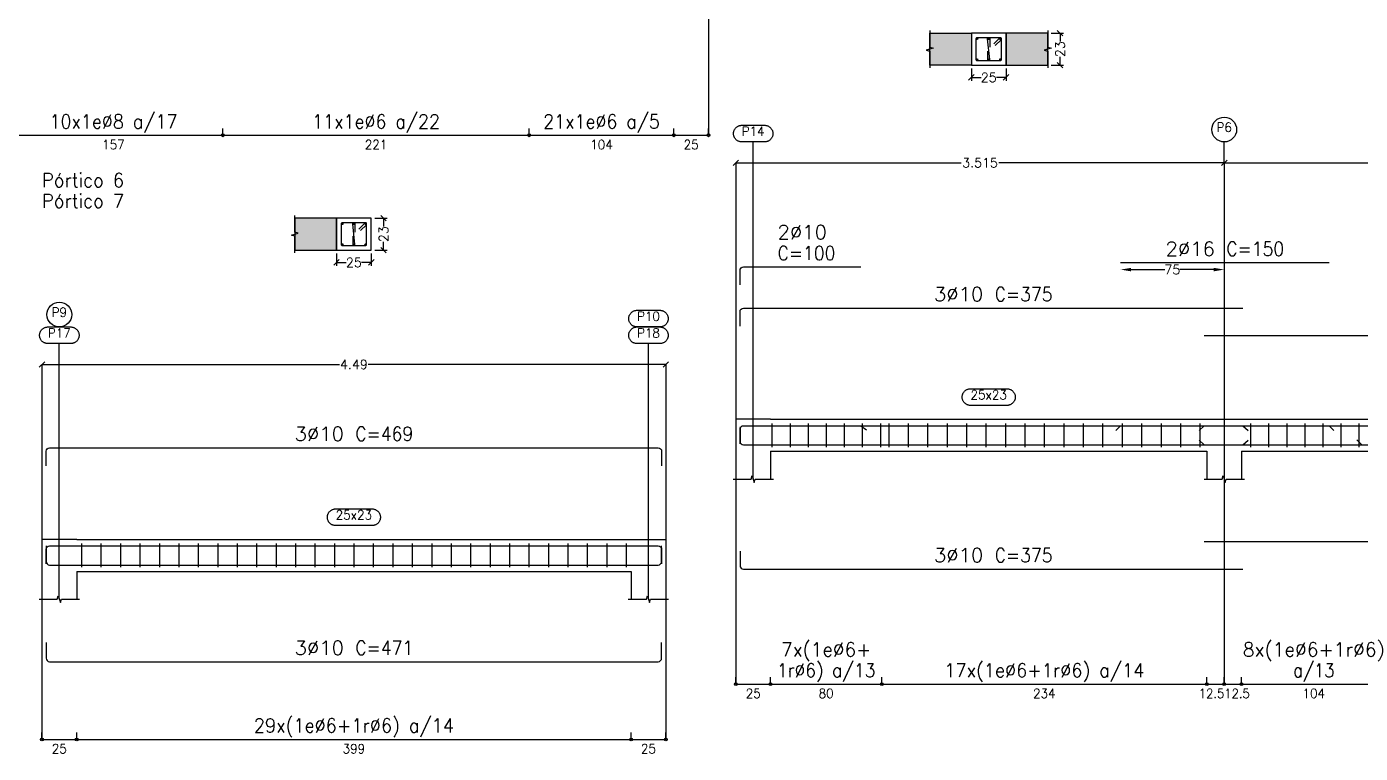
# Model space of a CAD drawing. Header units: millimetres. Extents: x 2071 to 2712, y 1262 to 1380.
# Drawn here: x 2457.16 to 2476.36, y 1301.41 to 1311.88 of the extents above; entities that cross this region are included whole.
import ezdxf
from ezdxf.enums import TextEntityAlignment as Align

# ---------------------------------------------------------------- set-up
doc = ezdxf.new("R2010")
doc.units = ezdxf.units.MM
doc.layers.add('.pormenores', color=8, linetype='Continuous')
for name, color, linetype, lineweight in [('POR_COT_COMPRIMENTO_PROJECTADO', 122, 'Continuous', 0), ('POR_COT_COT_ARM', 3, 'Continuous', 0), ('SEC_COTAS_SEC_DIM_VIGA', 122, 'Continuous', 0)]:
    doc.layers.add(name, color=color, linetype=linetype, lineweight=lineweight)
doc.styles.add('CYPETXT_0.2_romans', font='ROMANS__.TTF', dxfattribs={"height": 0.133333})
doc.styles.add('CYPETXT_romans', font='ROMANS__.TTF', dxfattribs={"height": 0.2})
doc.dimstyles.new('cype_arrow', dxfattribs={"dimtxt": 0.18, "dimasz": 0.15, "dimexe": 0.05, "dimexo": 0.05, "dimgap": 0, "dimtad": 0, "dimdec": 4, "dimzin": 0, "dimdsep": 46, "dimtxsty": 'CYPETXT_0.2_romans', "dimcen": 0.09, "dimadec": 0, "dimazin": 0, "dimtfac": 1, "dimtdec": 4, "dimtofl": 0, "dimtmove": 2, "dimatfit": 3, "dimfxl": 1, "dimtolj": 1, "dimtzin": 0, "dimarcsym": 0})
doc.dimstyles.new('cype_oblique', dxfattribs={"dimtxt": 0.18, "dimasz": 0.18, "dimexe": 0.05, "dimexo": 0.05, "dimgap": 0, "dimtad": 0, "dimdec": 4, "dimzin": 0, "dimdsep": 46, "dimtxsty": 'CYPETXT_0.2_romans', "dimblk": 'OBLIQUE', "dimtsz": 0.04, "dimcen": 0.09, "dimadec": 0, "dimazin": 0, "dimtfac": 1, "dimtdec": 4, "dimtofl": 0, "dimtmove": 2, "dimatfit": 3, "dimfxl": 1, "dimtolj": 1, "dimtzin": 0, "dimarcsym": 0})

# ---------------------------------------------------------------- blocks, each defined once
blk = doc.blocks.new('*D160')
at = {"layer": 'Defpoints', "color": 0, "transparency": 16777216}
for p in [(2461.624, 1308.66), (2462.124, 1308.66), (2462.124, 1308.483)]:
    blk.add_point(p, dxfattribs=at)
at = {"layer": 'SEC_COTAS_SEC_DIM_VIGA', "color": 0, "lineweight": -2, "transparency": 16777216}
for p, q in [((2461.664, 1308.523), (2461.584, 1308.443)), ((2461.624, 1308.61), (2461.624, 1308.433)), ((2461.624, 1308.483), (2461.763, 1308.483)), ((2462.124, 1308.483), (2461.985, 1308.483)), ((2462.084, 1308.443), (2462.164, 1308.523)), ((2462.124, 1308.61), (2462.124, 1308.433))]:
    blk.add_line(p, q, dxfattribs=at)
at = {"layer": 'SEC_COTAS_SEC_DIM_VIGA', "color": 0, "transparency": 16777216, "insert": (2461.874, 1308.483), "char_height": 0.1333, "attachment_point": 5, "style": 'CYPETXT_0.2_romans'}
blk.add_mtext('\\A1;25', dxfattribs=at)
blk = doc.blocks.new('_OBLIQUE')
at = {"color": 0, "linetype": 'ByBlock'}
blk.add_line((-0.5, -0.5), (0.5, 0.5), dxfattribs=at)
blk = doc.blocks.new('*D161')
at = {"layer": 'Defpoints', "color": 0, "transparency": 16777216}
for p in [(2462.124, 1309.12), (2462.301, 1309.12), (2462.124, 1308.66)]:
    blk.add_point(p, dxfattribs=at)
at = {"layer": 'SEC_COTAS_SEC_DIM_VIGA', "color": 0, "lineweight": -2, "transparency": 16777216}
for p, q in [((2462.174, 1309.12), (2462.351, 1309.12)), ((2462.341, 1309.08), (2462.261, 1309.16)), ((2462.301, 1309.12), (2462.301, 1309.001)), ((2462.174, 1308.66), (2462.351, 1308.66)), ((2462.261, 1308.7), (2462.341, 1308.62)), ((2462.301, 1308.66), (2462.301, 1308.78))]:
    blk.add_line(p, q, dxfattribs=at)
at = {"layer": 'SEC_COTAS_SEC_DIM_VIGA', "color": 0, "transparency": 16777216, "insert": (2462.301, 1308.89), "char_height": 0.1333, "attachment_point": 5, "rotation": 90, "style": 'CYPETXT_0.2_romans'}
blk.add_mtext('\\A1;23', dxfattribs=at)
blk = doc.blocks.new('*D162')
at = {"layer": 'Defpoints', "color": 0, "transparency": 16777216}
for p in [(2457.384, 1307.014), (2457.384, 1307.014), (2466.364, 1307.014)]:
    blk.add_point(p, dxfattribs=at)
at = {"layer": 'POR_COT_COMPRIMENTO_PROJECTADO', "color": 0, "lineweight": -2, "transparency": 16777216}
for p, q in [((2457.424, 1307.054), (2457.344, 1306.974)), ((2457.384, 1307.014), (2457.384, 1307.014)), ((2457.384, 1307.014), (2461.667, 1307.014)), ((2466.364, 1307.014), (2462.081, 1307.014)), ((2466.324, 1306.974), (2466.404, 1307.054)), ((2466.364, 1307.014), (2466.364, 1307.014))]:
    blk.add_line(p, q, dxfattribs=at)
at = {"layer": 'POR_COT_COMPRIMENTO_PROJECTADO', "color": 0, "transparency": 16777216, "insert": (2461.874, 1307.014), "char_height": 0.1333, "attachment_point": 5, "style": 'CYPETXT_0.2_romans'}
blk.add_mtext('\\A1;4.49', dxfattribs=at)
blk = doc.blocks.new('*D163')
at = {"layer": 'Defpoints', "color": 0, "transparency": 16777216}
for p in [(2470.762, 1311.324), (2471.262, 1311.324), (2471.262, 1311.147)]:
    blk.add_point(p, dxfattribs=at)
at = {"layer": 'SEC_COTAS_SEC_DIM_VIGA', "color": 0, "lineweight": -2, "transparency": 16777216}
for p, q in [((2470.802, 1311.187), (2470.722, 1311.107)), ((2470.762, 1311.274), (2470.762, 1311.097)), ((2470.762, 1311.147), (2470.902, 1311.147)), ((2471.262, 1311.147), (2471.123, 1311.147)), ((2471.222, 1311.107), (2471.302, 1311.187)), ((2471.262, 1311.274), (2471.262, 1311.097))]:
    blk.add_line(p, q, dxfattribs=at)
at = {"layer": 'SEC_COTAS_SEC_DIM_VIGA', "color": 0, "transparency": 16777216, "insert": (2471.012, 1311.147), "char_height": 0.1333, "attachment_point": 5, "style": 'CYPETXT_0.2_romans'}
blk.add_mtext('\\A1;25', dxfattribs=at)
blk = doc.blocks.new('*D164')
at = {"layer": 'Defpoints', "color": 0, "transparency": 16777216}
for p in [(2471.862, 1311.784), (2472.039, 1311.784), (2471.862, 1311.324)]:
    blk.add_point(p, dxfattribs=at)
at = {"layer": 'SEC_COTAS_SEC_DIM_VIGA', "color": 0, "lineweight": -2, "transparency": 16777216}
for p, q in [((2471.912, 1311.784), (2472.089, 1311.784)), ((2472.079, 1311.744), (2471.999, 1311.824)), ((2472.039, 1311.784), (2472.039, 1311.665)), ((2471.999, 1311.364), (2472.079, 1311.284)), ((2472.039, 1311.324), (2472.039, 1311.444)), ((2471.912, 1311.324), (2472.089, 1311.324))]:
    blk.add_line(p, q, dxfattribs=at)
at = {"layer": 'SEC_COTAS_SEC_DIM_VIGA', "color": 0, "transparency": 16777216, "insert": (2472.039, 1311.554), "char_height": 0.1333, "attachment_point": 5, "rotation": 90, "style": 'CYPETXT_0.2_romans'}
blk.add_mtext('\\A1;23', dxfattribs=at)
blk = doc.blocks.new('*D167')
at = {"layer": 'Defpoints', "color": 0, "transparency": 16777216}
for p in [(2467.372, 1309.918), (2467.372, 1309.918), (2474.402, 1309.918)]:
    blk.add_point(p, dxfattribs=at)
at = {"layer": 'POR_COT_COMPRIMENTO_PROJECTADO', "color": 0, "lineweight": -2, "transparency": 16777216}
for p, q in [((2467.412, 1309.958), (2467.332, 1309.878)), ((2467.372, 1309.918), (2467.372, 1309.918)), ((2467.372, 1309.918), (2470.616, 1309.918)), ((2474.402, 1309.918), (2471.158, 1309.918)), ((2474.362, 1309.878), (2474.442, 1309.958)), ((2474.402, 1309.918), (2474.402, 1309.918))]:
    blk.add_line(p, q, dxfattribs=at)
at = {"layer": 'POR_COT_COMPRIMENTO_PROJECTADO', "color": 0, "transparency": 16777216, "insert": (2470.887, 1309.918), "char_height": 0.1333, "attachment_point": 5, "style": 'CYPETXT_0.2_romans'}
blk.add_mtext('\\A1;3.515', dxfattribs=at)
blk = doc.blocks.new('*D168')
at = {"layer": 'Defpoints', "color": 0, "transparency": 16777216}
for p in [(2474.402, 1309.918), (2474.402, 1309.918), (2481.512, 1309.918)]:
    blk.add_point(p, dxfattribs=at)
at = {"layer": 'POR_COT_COMPRIMENTO_PROJECTADO', "color": 0, "lineweight": -2, "transparency": 16777216}
for p, q in [((2474.442, 1309.958), (2474.362, 1309.878)), ((2474.402, 1309.918), (2474.402, 1309.918)), ((2474.402, 1309.918), (2477.686, 1309.918)), ((2481.512, 1309.918), (2478.228, 1309.918)), ((2481.472, 1309.878), (2481.552, 1309.958)), ((2481.512, 1309.918), (2481.512, 1309.918))]:
    blk.add_line(p, q, dxfattribs=at)
at = {"layer": 'POR_COT_COMPRIMENTO_PROJECTADO', "color": 0, "transparency": 16777216, "insert": (2477.957, 1309.918), "char_height": 0.1333, "attachment_point": 5, "style": 'CYPETXT_0.2_romans'}
blk.add_mtext('\\A1;3.555', dxfattribs=at)
blk = doc.blocks.new('*D169')
at = {"layer": 'Defpoints', "color": 0, "transparency": 16777216}
for p in [(2472.911, 1308.38), (2474.402, 1308.38), (2474.402, 1308.38)]:
    blk.add_point(p, dxfattribs=at)
at = {"layer": 'POR_COT_COT_ARM', "color": 0, "lineweight": -2, "transparency": 16777216}
for p, q in [((2472.911, 1308.38), (2472.911, 1308.38)), ((2473.061, 1308.38), (2473.548, 1308.38)), ((2474.252, 1308.38), (2473.765, 1308.38)), ((2474.402, 1308.38), (2474.402, 1308.38))]:
    blk.add_line(p, q, dxfattribs=at)
at = {"layer": 'POR_COT_COT_ARM', "color": 0, "transparency": 16777216}
for points in [[(2473.061, 1308.405), (2473.061, 1308.355), (2472.911, 1308.38)], [(2474.252, 1308.355), (2474.252, 1308.405), (2474.402, 1308.38)]]:
    blk.add_solid(points, dxfattribs=at)
at = {"layer": 'POR_COT_COT_ARM', "color": 0, "transparency": 16777216, "insert": (2473.656, 1308.38), "char_height": 0.1333, "attachment_point": 5, "style": 'CYPETXT_0.2_romans'}
blk.add_mtext('\\A1;75', dxfattribs=at)

msp = doc.modelspace()

# ---------------------------------------------------------------- hatches: boundary and pattern name
at = {"layer": '.pormenores', "true_color": 0xdad7d3}
for points in [[(2470.1621, 1311.78426), (2470.7621, 1311.78426), (2470.7621, 1311.32426), (2470.1621, 1311.32426)], [(2471.8621, 1311.78426), (2471.2621, 1311.78426), (2471.2621, 1311.32426), (2471.8621, 1311.32426)], [(2461.02405, 1308.66009), (2461.62405, 1308.66009), (2461.62405, 1309.12009), (2461.02405, 1309.12009)]]:
    msp.add_hatch(color=254, dxfattribs=at).paths.add_polyline_path(points, flags=0)

# ---------------------------------------------------------------- linework, layer by layer
at = {"layer": '.pormenores'}
for p, q in [((2466.97843, 1319.89913), (2466.97843, 1310.31371)), ((2459.98814, 1310.31371), (2459.98814, 1310.41371)), ((2464.39814, 1310.31371), (2464.39814, 1310.41371)), ((2466.47843, 1310.31371), (2466.47843, 1310.41371)), ((2467.6221, 1309.91815), (2467.6221, 1310.21815)), ((2474.4021, 1309.91815), (2474.4021, 1310.21815)), ((2467.3721, 1309.91815), (2467.3721, 1302.40963)), ((2467.6221, 1305.36413), (2467.6221, 1309.91815)), ((2474.4021, 1309.91815), (2474.4021, 1302.40963)), ((2457.63405, 1307.01397), (2457.63405, 1307.31397)), ((2466.11405, 1307.01397), (2466.11405, 1307.31397)), ((2457.38405, 1307.01397), (2457.38405, 1301.61397)), ((2457.63405, 1303.63397), (2457.63405, 1307.01397)), ((2466.11405, 1303.63397), (2466.11405, 1307.01397)), ((2466.36405, 1307.01397), (2466.36405, 1301.61397)), ((2467.8721, 1306.22413), (2474.1521, 1306.22413)), ((2467.8921, 1306.16413), (2467.8921, 1305.82413)), ((2468.1521, 1306.16413), (2468.1521, 1305.82413)), ((2468.4121, 1306.16413), (2468.4121, 1305.82413)), ((2468.6721, 1306.16413), (2468.6721, 1305.82413)), ((2468.9321, 1306.16413), (2468.9321, 1305.82413)), ((2469.1921, 1306.16413), (2469.1921, 1305.82413)), ((2469.4521, 1306.16413), (2469.4521, 1305.82413)), ((2469.5721, 1306.16413), (2469.5721, 1305.82413)), ((2469.8521, 1306.16413), (2469.8521, 1305.82413)), ((2470.1321, 1306.16413), (2470.1321, 1305.82413)), ((2470.4121, 1306.16413), (2470.4121, 1305.82413)), ((2470.6921, 1306.16413), (2470.6921, 1305.82413)), ((2470.9721, 1306.16413), (2470.9721, 1305.82413)), ((2471.2521, 1306.16413), (2471.2521, 1305.82413)), ((2471.5321, 1306.16413), (2471.5321, 1305.82413)), ((2471.8121, 1306.16413), (2471.8121, 1305.82413)), ((2472.0921, 1306.16413), (2472.0921, 1305.82413)), ((2472.3721, 1306.16413), (2472.3721, 1305.82413)), ((2472.6521, 1306.16413), (2472.6521, 1305.82413)), ((2472.9321, 1306.16413), (2472.9321, 1305.82413)), ((2473.2121, 1306.16413), (2473.2121, 1305.82413)), ((2473.4921, 1306.16413), (2473.4921, 1305.82413)), ((2473.7721, 1306.16413), (2473.7721, 1305.82413)), ((2474.0521, 1306.16413), (2474.0521, 1305.82413)), ((2474.6521, 1306.22413), (2481.0121, 1306.22413)), ((2474.7811, 1306.16413), (2474.7811, 1305.82413)), ((2475.0411, 1306.16413), (2475.0411, 1305.82413)), ((2475.3011, 1306.16413), (2475.3011, 1305.82413)), ((2475.5611, 1306.16413), (2475.5611, 1305.82413)), ((2475.8211, 1306.16413), (2475.8211, 1305.82413)), ((2476.0811, 1306.16413), (2476.0811, 1305.82413)), ((2476.3411, 1306.16413), (2476.3411, 1305.82413)), ((2469.1721, 1306.13213), (2469.25248, 1306.07265)), ((2472.9109, 1306.13213), (2472.84019, 1306.06142)), ((2474.1121, 1306.13213), (2474.03893, 1306.06397)), ((2474.6721, 1306.13213), (2474.7453, 1306.06401)), ((2475.9109, 1306.13213), (2475.98161, 1306.06142)), ((2474.1121, 1305.85613), (2474.03893, 1305.9243)), ((2474.6721, 1305.85613), (2474.7453, 1305.92426)), ((2476.38218, 1305.85613), (2476.31147, 1305.92684)), ((2467.3721, 1305.76413), (2467.3721, 1305.36413)), ((2467.8721, 1305.76413), (2474.1521, 1305.76413)), ((2467.8721, 1305.76413), (2467.8721, 1305.36413)), ((2474.1521, 1305.76413), (2474.1521, 1305.36413)), ((2474.6521, 1305.76413), (2481.0121, 1305.76413)), ((2474.6521, 1305.76413), (2474.6521, 1305.36413)), ((2457.88405, 1304.49397), (2465.86405, 1304.49397)), ((2457.95405, 1304.43397), (2457.95405, 1304.09397)), ((2458.23405, 1304.43397), (2458.23405, 1304.09397)), ((2458.51405, 1304.43397), (2458.51405, 1304.09397)), ((2458.79405, 1304.43397), (2458.79405, 1304.09397)), ((2459.07405, 1304.43397), (2459.07405, 1304.09397)), ((2459.35405, 1304.43397), (2459.35405, 1304.09397)), ((2459.63405, 1304.43397), (2459.63405, 1304.09397)), ((2459.91405, 1304.43397), (2459.91405, 1304.09397)), ((2460.19405, 1304.43397), (2460.19405, 1304.09397)), ((2460.47405, 1304.43397), (2460.47405, 1304.09397)), ((2460.75405, 1304.43397), (2460.75405, 1304.09397)), ((2461.03405, 1304.43397), (2461.03405, 1304.09397)), ((2461.31405, 1304.43397), (2461.31405, 1304.09397)), ((2461.59405, 1304.43397), (2461.59405, 1304.09397)), ((2461.87405, 1304.43397), (2461.87405, 1304.09397)), ((2462.15405, 1304.43397), (2462.15405, 1304.09397)), ((2462.43405, 1304.43397), (2462.43405, 1304.09397)), ((2462.71405, 1304.43397), (2462.71405, 1304.09397)), ((2462.99405, 1304.43397), (2462.99405, 1304.09397)), ((2463.27405, 1304.43397), (2463.27405, 1304.09397)), ((2463.55405, 1304.43397), (2463.55405, 1304.09397)), ((2463.83405, 1304.43397), (2463.83405, 1304.09397)), ((2464.11405, 1304.43397), (2464.11405, 1304.09397)), ((2464.39405, 1304.43397), (2464.39405, 1304.09397)), ((2464.67405, 1304.43397), (2464.67405, 1304.09397)), ((2464.95405, 1304.43397), (2464.95405, 1304.09397)), ((2465.23405, 1304.43397), (2465.23405, 1304.09397)), ((2465.51405, 1304.43397), (2465.51405, 1304.09397)), ((2465.79405, 1304.43397), (2465.79405, 1304.09397)), ((2457.38405, 1304.03397), (2457.38405, 1303.63397)), ((2457.88405, 1304.03397), (2465.86405, 1304.03397)), ((2457.88405, 1304.03397), (2457.88405, 1303.63397)), ((2465.86405, 1304.03397), (2465.86405, 1303.63397)), ((2466.36405, 1304.03397), (2466.36405, 1303.63397)), ((2467.3721, 1302.40963), (2467.3721, 1302.50963)), ((2467.8721, 1302.40963), (2467.8721, 1302.50963)), ((2469.4721, 1302.40963), (2469.4721, 1302.50963)), ((2474.1521, 1302.40963), (2474.1521, 1302.50963)), ((2474.4021, 1302.40963), (2474.4021, 1302.50963)), ((2474.6521, 1302.40963), (2474.6521, 1302.50963)), ((2457.38405, 1301.61397), (2457.38405, 1301.71397)), ((2457.88405, 1301.61397), (2457.88405, 1301.71397)), ((2465.86405, 1301.61397), (2465.86405, 1301.71397))]:
    msp.add_line(p, q, dxfattribs=at)
for points in [[(2470.1621, 1311.82426), (2470.1621, 1311.58426), (2470.2121, 1311.56926), (2470.1121, 1311.53926), (2470.1621, 1311.52426), (2470.1621, 1311.28426)], [(2470.1621, 1311.78426), (2470.7621, 1311.78426), (2470.7621, 1311.32426), (2470.1621, 1311.32426)], [(2471.10656, 1311.6061), (2471.19141, 1311.69095), (2471.1934, 1311.69338), (2471.19488, 1311.69614), (2471.19579, 1311.69914), (2471.1961, 1311.70226), (2471.19579, 1311.70539), (2471.19488, 1311.70839), (2471.1934, 1311.71115), (2471.19141, 1311.71358), (2471.18899, 1311.71557), (2471.18622, 1311.71705), (2471.18322, 1311.71796), (2471.1801, 1311.71826), (2470.8441, 1311.71826), (2470.83798, 1311.71705), (2470.83279, 1311.71358), (2470.82932, 1311.70839), (2470.8281, 1311.70226), (2470.8281, 1311.40626), (2470.82932, 1311.40014), (2470.83279, 1311.39495), (2470.83798, 1311.39148), (2470.8441, 1311.39026), (2471.1801, 1311.39026), (2471.18622, 1311.39148), (2471.19141, 1311.39495), (2471.19488, 1311.40014), (2471.1961, 1311.40626), (2471.1961, 1311.70226), (2471.19579, 1311.70539), (2471.19488, 1311.70839), (2471.1934, 1311.71115), (2471.19141, 1311.71358), (2471.18899, 1311.71557), (2471.18622, 1311.71705), (2471.18322, 1311.71796), (2471.1801, 1311.71826), (2471.17698, 1311.71796), (2471.17398, 1311.71705), (2471.17121, 1311.71557), (2471.16879, 1311.71358), (2471.08393, 1311.62873)], [(2470.9961, 1311.52626), (2470.9961, 1311.40626), (2470.9965, 1311.4027), (2470.99768, 1311.39932), (2470.99959, 1311.39629), (2471.00212, 1311.39376), (2471.00516, 1311.39185), (2471.00854, 1311.39067), (2471.0121, 1311.39026), (2471.01566, 1311.39067), (2471.01904, 1311.39185), (2471.02208, 1311.39376), (2471.02461, 1311.39629), (2471.02651, 1311.39932), (2471.0277, 1311.4027), (2471.0281, 1311.40626), (2470.9961, 1311.70226), (2470.9965, 1311.70582), (2470.99768, 1311.70921), (2470.99959, 1311.71224), (2471.00212, 1311.71477), (2471.00516, 1311.71668), (2471.00854, 1311.71786), (2471.0121, 1311.71826), (2471.01566, 1311.71786), (2471.01904, 1311.71668), (2471.02208, 1311.71477), (2471.02461, 1311.71224), (2471.02651, 1311.70921), (2471.0277, 1311.70582), (2471.0281, 1311.70226), (2471.0281, 1311.58226)], [(2471.8621, 1311.78426), (2471.2621, 1311.78426), (2471.2621, 1311.32426), (2471.8621, 1311.32426)], [(2471.8621, 1311.82426), (2471.8621, 1311.58426), (2471.9121, 1311.56926), (2471.8121, 1311.53926), (2471.8621, 1311.52426), (2471.8621, 1311.28426)], [(2456.83843, 1310.31371), (2459.98814, 1310.31371), (2459.98814, 1310.41371)], [(2459.98814, 1310.31371), (2464.39814, 1310.31371), (2464.39814, 1310.41371)], [(2464.39814, 1310.31371), (2466.47843, 1310.31371), (2466.47843, 1310.41371)], [(2466.47843, 1310.31371), (2466.97843, 1310.31371), (2466.97843, 1310.41371)], [(2461.02405, 1308.62009), (2461.02405, 1308.86009), (2460.97405, 1308.87509), (2461.07405, 1308.90509), (2461.02405, 1308.92009), (2461.02405, 1309.16009)], [(2461.02405, 1308.66009), (2461.62405, 1308.66009), (2461.62405, 1309.12009), (2461.02405, 1309.12009)], [(2461.96851, 1308.94193), (2462.05337, 1309.02678), (2462.05536, 1309.0292), (2462.05683, 1309.03197), (2462.05775, 1309.03497), (2462.05805, 1309.03809), (2462.05775, 1309.04122), (2462.05683, 1309.04422), (2462.05536, 1309.04698), (2462.05337, 1309.04941), (2462.05094, 1309.0514), (2462.04818, 1309.05288), (2462.04517, 1309.05379), (2462.04205, 1309.05409), (2461.70605, 1309.05409), (2461.69993, 1309.05288), (2461.69474, 1309.04941), (2461.69127, 1309.04422), (2461.69005, 1309.03809), (2461.69005, 1308.74209), (2461.69127, 1308.73597), (2461.69474, 1308.73078), (2461.69993, 1308.72731), (2461.70605, 1308.72609), (2462.04205, 1308.72609), (2462.04818, 1308.72731), (2462.05337, 1308.73078), (2462.05683, 1308.73597), (2462.05805, 1308.74209), (2462.05805, 1309.03809), (2462.05775, 1309.04122), (2462.05683, 1309.04422), (2462.05536, 1309.04698), (2462.05337, 1309.04941), (2462.05094, 1309.0514), (2462.04818, 1309.05288), (2462.04517, 1309.05379), (2462.04205, 1309.05409), (2462.03893, 1309.05379), (2462.03593, 1309.05288), (2462.03316, 1309.0514), (2462.03074, 1309.04941), (2461.94589, 1308.96455)], [(2461.85805, 1308.86209), (2461.85805, 1308.74209), (2461.85845, 1308.73853), (2461.85964, 1308.73515), (2461.86154, 1308.73212), (2461.86408, 1308.72958), (2461.86711, 1308.72768), (2461.87049, 1308.72649), (2461.87405, 1308.72609), (2461.87761, 1308.72649), (2461.88099, 1308.72768), (2461.88403, 1308.72958), (2461.88656, 1308.73212), (2461.88847, 1308.73515), (2461.88965, 1308.73853), (2461.89005, 1308.74209), (2461.85805, 1309.03809), (2461.85845, 1309.04165), (2461.85964, 1309.04504), (2461.86154, 1309.04807), (2461.86408, 1309.0506), (2461.86711, 1309.05251), (2461.87049, 1309.05369), (2461.87405, 1309.05409), (2461.87761, 1309.05369), (2461.88099, 1309.05251), (2461.88403, 1309.0506), (2461.88656, 1309.04807), (2461.88847, 1309.04504), (2461.88965, 1309.04165), (2461.89005, 1309.03809), (2461.89005, 1308.91809)], [(2472.9109, 1308.4804), (2475.9109, 1308.4804)], [(2467.4321, 1308.15815), (2467.4321, 1308.36815), (2467.43591, 1308.38728), (2467.44674, 1308.4035), (2467.46297, 1308.41434), (2467.4821, 1308.41815), (2469.1721, 1308.41815)], [(2467.4321, 1307.56562), (2467.4321, 1307.77562), (2467.43591, 1307.79475), (2467.44674, 1307.81097), (2467.46297, 1307.82181), (2467.4821, 1307.82562), (2474.6721, 1307.82562)], [(2474.1121, 1307.42944), (2481.4021, 1307.42944), (2481.42123, 1307.42563), (2481.43745, 1307.41479), (2481.44829, 1307.39857), (2481.4521, 1307.37944), (2481.4521, 1307.16944)], [(2467.8721, 1306.22413), (2467.3721, 1306.22413), (2467.3721, 1305.76413)], [(2474.1521, 1306.22413), (2474.6521, 1306.22413)], [(2467.4321, 1305.87213), (2467.4321, 1306.08213), (2467.43591, 1306.10127), (2467.44674, 1306.11749), (2467.46297, 1306.12833), (2467.4821, 1306.13213), (2474.6721, 1306.13213)], [(2467.4321, 1305.87213), (2467.4321, 1306.08213), (2467.43591, 1306.10127), (2467.44674, 1306.11749), (2467.46297, 1306.12833), (2467.4821, 1306.13213), (2469.1721, 1306.13213)], [(2467.4321, 1306.11613), (2467.4321, 1305.90613), (2467.43591, 1305.887), (2467.44674, 1305.87078), (2467.46297, 1305.85994), (2467.4821, 1305.85613), (2474.6721, 1305.85613)], [(2472.9109, 1306.13213), (2475.9109, 1306.13213)], [(2474.1121, 1306.13213), (2481.4021, 1306.13213), (2481.42123, 1306.12833), (2481.43745, 1306.11749), (2481.44829, 1306.10127), (2481.4521, 1306.08213), (2481.4521, 1305.87213)], [(2474.1121, 1305.85613), (2481.4021, 1305.85613), (2481.42123, 1305.85994), (2481.43745, 1305.87078), (2481.44829, 1305.887), (2481.4521, 1305.90613), (2481.4521, 1306.11613)], [(2457.44405, 1305.55397), (2457.44405, 1305.76397), (2457.44786, 1305.78311), (2457.4587, 1305.79933), (2457.47492, 1305.81017), (2457.49405, 1305.81397), (2466.25405, 1305.81397), (2466.27319, 1305.81017), (2466.28941, 1305.79933), (2466.30025, 1305.78311), (2466.30405, 1305.76397), (2466.30405, 1305.55397)], [(2467.3321, 1305.36413), (2467.5921, 1305.36413), (2467.6071, 1305.41413), (2467.6371, 1305.31413), (2467.6521, 1305.36413), (2467.9121, 1305.36413)], [(2474.1121, 1305.36413), (2474.3721, 1305.36413), (2474.3871, 1305.41413), (2474.4171, 1305.31413), (2474.4321, 1305.36413), (2474.6921, 1305.36413)], [(2474.1121, 1304.46413), (2481.4021, 1304.46413), (2481.42123, 1304.46794), (2481.43745, 1304.47878), (2481.44829, 1304.495), (2481.4521, 1304.51413), (2481.4521, 1304.72413)], [(2457.88405, 1304.49397), (2457.38405, 1304.49397), (2457.38405, 1304.03397)], [(2465.86405, 1304.49397), (2466.36405, 1304.49397), (2466.36405, 1304.03397)], [(2457.44405, 1304.14197), (2457.44405, 1304.35197), (2457.44786, 1304.37111), (2457.4587, 1304.38733), (2457.47492, 1304.39817), (2457.49405, 1304.40197), (2466.25405, 1304.40197), (2466.27319, 1304.39817), (2466.28941, 1304.38733), (2466.30025, 1304.37111), (2466.30405, 1304.35197), (2466.30405, 1304.14197)], [(2457.44405, 1304.40197), (2457.44405, 1304.17597), (2457.44786, 1304.15684), (2457.4587, 1304.14062), (2457.47492, 1304.12978), (2457.49405, 1304.12597), (2466.25405, 1304.12597), (2466.27319, 1304.12978), (2466.28941, 1304.14062), (2466.30025, 1304.15684), (2466.30405, 1304.17597), (2466.30405, 1304.40197)], [(2467.4321, 1304.32693), (2467.4321, 1304.11693), (2467.43591, 1304.09779), (2467.44674, 1304.08157), (2467.46297, 1304.07073), (2467.4821, 1304.06693), (2474.6721, 1304.06693)], [(2457.34405, 1303.63397), (2457.60405, 1303.63397), (2457.61905, 1303.68397), (2457.64905, 1303.58397), (2457.66405, 1303.63397), (2457.92405, 1303.63397)], [(2465.82405, 1303.63397), (2466.08405, 1303.63397), (2466.09905, 1303.68397), (2466.12905, 1303.58397), (2466.14405, 1303.63397), (2466.40405, 1303.63397)], [(2457.44405, 1303.00997), (2457.44405, 1302.78397), (2457.44786, 1302.76484), (2457.4587, 1302.74862), (2457.47492, 1302.73778), (2457.49405, 1302.73397), (2466.25405, 1302.73397), (2466.27319, 1302.73778), (2466.28941, 1302.74862), (2466.30025, 1302.76484), (2466.30405, 1302.78397), (2466.30405, 1303.00997)], [(2467.3721, 1302.40963), (2467.8721, 1302.40963), (2467.8721, 1302.50963)], [(2467.8721, 1302.40963), (2469.4721, 1302.40963), (2469.4721, 1302.50963)], [(2469.4721, 1302.40963), (2474.1521, 1302.40963), (2474.1521, 1302.50963)], [(2474.1521, 1302.40963), (2474.4021, 1302.40963), (2474.4021, 1302.50963)], [(2474.4021, 1302.40963), (2474.6521, 1302.40963), (2474.6521, 1302.50963)], [(2474.6521, 1302.40963), (2476.7301, 1302.40963), (2476.7301, 1302.50963)], [(2457.38405, 1301.61397), (2457.88405, 1301.61397), (2457.88405, 1301.71397)], [(2457.88405, 1301.61397), (2465.86405, 1301.61397), (2465.86405, 1301.71397)], [(2465.86405, 1301.61397), (2466.36405, 1301.61397), (2466.36405, 1301.71397)]]:
    msp.add_lwpolyline(points, dxfattribs=at)
at = {"layer": '.pormenores', "color": 254, "true_color": 0xdad7d3}
for points in [[(2470.1621, 1311.78426), (2470.7621, 1311.78426), (2470.7621, 1311.32426), (2470.1621, 1311.32426)], [(2471.8621, 1311.78426), (2471.2621, 1311.78426), (2471.2621, 1311.32426), (2471.8621, 1311.32426)], [(2461.02405, 1308.66009), (2461.62405, 1308.66009), (2461.62405, 1309.12009), (2461.02405, 1309.12009)]]:
    msp.add_lwpolyline(points, close=True, dxfattribs=at)
at = {"layer": '.pormenores'}
for points in [[(2471.2621, 1311.78426), (2470.7621, 1311.78426), (2470.7621, 1311.32426), (2471.2621, 1311.32426), (2471.2621, 1311.78426)], [(2467.7861, 1310.45815), (2467.79411, 1310.45788), (2467.80209, 1310.45707), (2467.81, 1310.45574), (2467.8178, 1310.45388), (2467.82546, 1310.45151), (2467.83295, 1310.44862), (2467.84022, 1310.44525), (2467.84725, 1310.44139), (2467.85401, 1310.43708), (2467.86047, 1310.43232), (2467.86659, 1310.42714), (2467.87236, 1310.42157), (2467.87774, 1310.41562), (2467.88271, 1310.40933), (2467.88725, 1310.40272), (2467.89133, 1310.39582), (2467.89495, 1310.38866), (2467.89808, 1310.38127), (2467.90071, 1310.3737), (2467.90283, 1310.36596), (2467.90443, 1310.35811), (2467.9055, 1310.35016), (2467.90603, 1310.34216), (2467.90603, 1310.33414), (2467.9055, 1310.32613), (2467.90443, 1310.31819), (2467.90283, 1310.31033), (2467.90071, 1310.30259), (2467.89808, 1310.29502), (2467.89495, 1310.28763), (2467.89133, 1310.28048), (2467.88725, 1310.27358), (2467.88271, 1310.26696), (2467.87774, 1310.26067), (2467.87236, 1310.25472), (2467.86659, 1310.24915), (2467.86047, 1310.24397), (2467.85401, 1310.23921), (2467.84725, 1310.2349), (2467.84022, 1310.23104), (2467.83295, 1310.22767), (2467.82546, 1310.22479), (2467.8178, 1310.22241), (2467.81, 1310.22055), (2467.80209, 1310.21922), (2467.79411, 1310.21841), (2467.7861, 1310.21815), (2467.4581, 1310.21815), (2467.45008, 1310.21841), (2467.44211, 1310.21922), (2467.4342, 1310.22055), (2467.4264, 1310.22241), (2467.41874, 1310.22479), (2467.41125, 1310.22767), (2467.40398, 1310.23104), (2467.39695, 1310.2349), (2467.39019, 1310.23921), (2467.38373, 1310.24397), (2467.37761, 1310.24915), (2467.37184, 1310.25472), (2467.36646, 1310.26067), (2467.36149, 1310.26696), (2467.35695, 1310.27358), (2467.35287, 1310.28048), (2467.34925, 1310.28763), (2467.34612, 1310.29502), (2467.34349, 1310.30259), (2467.34137, 1310.31033), (2467.33977, 1310.31819), (2467.3387, 1310.32613), (2467.33817, 1310.33414), (2467.33817, 1310.34216), (2467.3387, 1310.35016), (2467.33977, 1310.35811), (2467.34137, 1310.36596), (2467.34349, 1310.3737), (2467.34612, 1310.38127), (2467.34925, 1310.38866), (2467.35287, 1310.39582), (2467.35695, 1310.40272), (2467.36149, 1310.40933), (2467.36646, 1310.41562), (2467.37184, 1310.42157), (2467.37761, 1310.42714), (2467.38373, 1310.43232), (2467.39019, 1310.43708), (2467.39695, 1310.44139), (2467.40398, 1310.44525), (2467.41125, 1310.44862), (2467.41874, 1310.45151), (2467.4264, 1310.45388), (2467.4342, 1310.45574), (2467.44211, 1310.45707), (2467.45008, 1310.45788), (2467.4581, 1310.45815), (2467.7861, 1310.45815)], [(2462.12405, 1309.12009), (2461.62405, 1309.12009), (2461.62405, 1308.66009), (2462.12405, 1308.66009), (2462.12405, 1309.12009)], [(2466.27805, 1307.79397), (2466.28607, 1307.79371), (2466.29405, 1307.7929), (2466.30195, 1307.79157), (2466.30976, 1307.78971), (2466.31742, 1307.78733), (2466.3249, 1307.78445), (2466.33217, 1307.78108), (2466.33921, 1307.77722), (2466.34597, 1307.77291), (2466.35242, 1307.76815), (2466.35855, 1307.76297), (2466.36431, 1307.7574), (2466.36969, 1307.75145), (2466.37466, 1307.74516), (2466.3792, 1307.73854), (2466.38329, 1307.73164), (2466.3869, 1307.72449), (2466.39003, 1307.7171), (2466.39266, 1307.70953), (2466.39478, 1307.70179), (2466.39638, 1307.69393), (2466.39745, 1307.68599), (2466.39799, 1307.67798), (2466.39799, 1307.66996), (2466.39745, 1307.66196), (2466.39638, 1307.65402), (2466.39478, 1307.64616), (2466.39266, 1307.63842), (2466.39003, 1307.63085), (2466.3869, 1307.62346), (2466.38329, 1307.6163), (2466.3792, 1307.6094), (2466.37466, 1307.60279), (2466.36969, 1307.5965), (2466.36431, 1307.59055), (2466.35855, 1307.58498), (2466.35242, 1307.5798), (2466.34597, 1307.57504), (2466.33921, 1307.57073), (2466.33217, 1307.56687), (2466.3249, 1307.5635), (2466.31742, 1307.56061), (2466.30976, 1307.55824), (2466.30195, 1307.55638), (2466.29405, 1307.55505), (2466.28607, 1307.55424), (2466.27805, 1307.55397), (2465.95005, 1307.55397), (2465.94204, 1307.55424), (2465.93406, 1307.55505), (2465.92615, 1307.55638), (2465.91835, 1307.55824), (2465.91069, 1307.56061), (2465.90321, 1307.5635), (2465.89593, 1307.56687), (2465.8889, 1307.57073), (2465.88214, 1307.57504), (2465.87568, 1307.5798), (2465.86956, 1307.58498), (2465.86379, 1307.59055), (2465.85841, 1307.5965), (2465.85344, 1307.60279), (2465.84891, 1307.6094), (2465.84482, 1307.6163), (2465.8412, 1307.62346), (2465.83807, 1307.63085), (2465.83544, 1307.63842), (2465.83332, 1307.64616), (2465.83172, 1307.65402), (2465.83066, 1307.66196), (2465.83012, 1307.66996), (2465.83012, 1307.67798), (2465.83066, 1307.68599), (2465.83172, 1307.69393), (2465.83332, 1307.70179), (2465.83544, 1307.70953), (2465.83807, 1307.7171), (2465.8412, 1307.72449), (2465.84482, 1307.73164), (2465.84891, 1307.73854), (2465.85344, 1307.74516), (2465.85841, 1307.75145), (2465.86379, 1307.7574), (2465.86956, 1307.76297), (2465.87568, 1307.76815), (2465.88214, 1307.77291), (2465.8889, 1307.77722), (2465.89593, 1307.78108), (2465.90321, 1307.78445), (2465.91069, 1307.78733), (2465.91835, 1307.78971), (2465.92615, 1307.79157), (2465.93406, 1307.7929), (2465.94204, 1307.79371), (2465.95005, 1307.79397), (2466.27805, 1307.79397)], [(2457.79805, 1307.55397), (2457.80607, 1307.55371), (2457.81405, 1307.5529), (2457.82195, 1307.55157), (2457.82976, 1307.54971), (2457.83742, 1307.54733), (2457.8449, 1307.54445), (2457.85217, 1307.54108), (2457.85921, 1307.53722), (2457.86597, 1307.53291), (2457.87242, 1307.52815), (2457.87855, 1307.52297), (2457.88431, 1307.5174), (2457.88969, 1307.51145), (2457.89466, 1307.50516), (2457.8992, 1307.49854), (2457.90329, 1307.49164), (2457.9069, 1307.48449), (2457.91003, 1307.4771), (2457.91266, 1307.46953), (2457.91478, 1307.46179), (2457.91638, 1307.45393), (2457.91745, 1307.44599), (2457.91799, 1307.43798), (2457.91799, 1307.42996), (2457.91745, 1307.42196), (2457.91638, 1307.41402), (2457.91478, 1307.40616), (2457.91266, 1307.39842), (2457.91003, 1307.39085), (2457.9069, 1307.38346), (2457.90329, 1307.3763), (2457.8992, 1307.3694), (2457.89466, 1307.36279), (2457.88969, 1307.3565), (2457.88431, 1307.35055), (2457.87855, 1307.34498), (2457.87242, 1307.3398), (2457.86597, 1307.33504), (2457.85921, 1307.33073), (2457.85217, 1307.32687), (2457.8449, 1307.3235), (2457.83742, 1307.32061), (2457.82976, 1307.31824), (2457.82195, 1307.31638), (2457.81405, 1307.31505), (2457.80607, 1307.31424), (2457.79805, 1307.31397), (2457.47005, 1307.31397), (2457.46204, 1307.31424), (2457.45406, 1307.31505), (2457.44615, 1307.31638), (2457.43835, 1307.31824), (2457.43069, 1307.32061), (2457.42321, 1307.3235), (2457.41593, 1307.32687), (2457.4089, 1307.33073), (2457.40214, 1307.33504), (2457.39568, 1307.3398), (2457.38956, 1307.34498), (2457.38379, 1307.35055), (2457.37841, 1307.3565), (2457.37344, 1307.36279), (2457.36891, 1307.3694), (2457.36482, 1307.3763), (2457.3612, 1307.38346), (2457.35807, 1307.39085), (2457.35544, 1307.39842), (2457.35332, 1307.40616), (2457.35172, 1307.41402), (2457.35066, 1307.42196), (2457.35012, 1307.42996), (2457.35012, 1307.43798), (2457.35066, 1307.44599), (2457.35172, 1307.45393), (2457.35332, 1307.46179), (2457.35544, 1307.46953), (2457.35807, 1307.4771), (2457.3612, 1307.48449), (2457.36482, 1307.49164), (2457.36891, 1307.49854), (2457.37344, 1307.50516), (2457.37841, 1307.51145), (2457.38379, 1307.5174), (2457.38956, 1307.52297), (2457.39568, 1307.52815), (2457.40214, 1307.53291), (2457.4089, 1307.53722), (2457.41593, 1307.54108), (2457.42321, 1307.54445), (2457.43069, 1307.54733), (2457.43835, 1307.54971), (2457.44615, 1307.55157), (2457.45406, 1307.5529), (2457.46204, 1307.55371), (2457.47005, 1307.55397), (2457.79805, 1307.55397)], [(2466.27805, 1307.55397), (2466.28607, 1307.55371), (2466.29405, 1307.5529), (2466.30195, 1307.55157), (2466.30976, 1307.54971), (2466.31742, 1307.54733), (2466.3249, 1307.54445), (2466.33217, 1307.54108), (2466.33921, 1307.53722), (2466.34597, 1307.53291), (2466.35242, 1307.52815), (2466.35855, 1307.52297), (2466.36431, 1307.5174), (2466.36969, 1307.51145), (2466.37466, 1307.50516), (2466.3792, 1307.49854), (2466.38329, 1307.49164), (2466.3869, 1307.48449), (2466.39003, 1307.4771), (2466.39266, 1307.46953), (2466.39478, 1307.46179), (2466.39638, 1307.45393), (2466.39745, 1307.44599), (2466.39799, 1307.43798), (2466.39799, 1307.42996), (2466.39745, 1307.42196), (2466.39638, 1307.41402), (2466.39478, 1307.40616), (2466.39266, 1307.39842), (2466.39003, 1307.39085), (2466.3869, 1307.38346), (2466.38329, 1307.3763), (2466.3792, 1307.3694), (2466.37466, 1307.36279), (2466.36969, 1307.3565), (2466.36431, 1307.35055), (2466.35855, 1307.34498), (2466.35242, 1307.3398), (2466.34597, 1307.33504), (2466.33921, 1307.33073), (2466.33217, 1307.32687), (2466.3249, 1307.3235), (2466.31742, 1307.32061), (2466.30976, 1307.31824), (2466.30195, 1307.31638), (2466.29405, 1307.31505), (2466.28607, 1307.31424), (2466.27805, 1307.31397), (2465.95005, 1307.31397), (2465.94204, 1307.31424), (2465.93406, 1307.31505), (2465.92615, 1307.31638), (2465.91835, 1307.31824), (2465.91069, 1307.32061), (2465.90321, 1307.3235), (2465.89593, 1307.32687), (2465.8889, 1307.33073), (2465.88214, 1307.33504), (2465.87568, 1307.3398), (2465.86956, 1307.34498), (2465.86379, 1307.35055), (2465.85841, 1307.3565), (2465.85344, 1307.36279), (2465.84891, 1307.3694), (2465.84482, 1307.3763), (2465.8412, 1307.38346), (2465.83807, 1307.39085), (2465.83544, 1307.39842), (2465.83332, 1307.40616), (2465.83172, 1307.41402), (2465.83066, 1307.42196), (2465.83012, 1307.42996), (2465.83012, 1307.43798), (2465.83066, 1307.44599), (2465.83172, 1307.45393), (2465.83332, 1307.46179), (2465.83544, 1307.46953), (2465.83807, 1307.4771), (2465.8412, 1307.48449), (2465.84482, 1307.49164), (2465.84891, 1307.49854), (2465.85344, 1307.50516), (2465.85841, 1307.51145), (2465.86379, 1307.5174), (2465.86956, 1307.52297), (2465.87568, 1307.52815), (2465.88214, 1307.53291), (2465.8889, 1307.53722), (2465.89593, 1307.54108), (2465.90321, 1307.54445), (2465.91069, 1307.54733), (2465.91835, 1307.54971), (2465.92615, 1307.55157), (2465.93406, 1307.5529), (2465.94204, 1307.55371), (2465.95005, 1307.55397), (2466.27805, 1307.55397)], [(2471.2741, 1306.66413), (2471.28211, 1306.66387), (2471.29009, 1306.66306), (2471.298, 1306.66173), (2471.3058, 1306.65987), (2471.31346, 1306.65749), (2471.32095, 1306.65461), (2471.32822, 1306.65124), (2471.33525, 1306.64738), (2471.34201, 1306.64307), (2471.34847, 1306.63831), (2471.35459, 1306.63313), (2471.36036, 1306.62756), (2471.36574, 1306.62161), (2471.37071, 1306.61532), (2471.37525, 1306.6087), (2471.37933, 1306.6018), (2471.38295, 1306.59465), (2471.38608, 1306.58726), (2471.38871, 1306.57969), (2471.39083, 1306.57195), (2471.39243, 1306.56409), (2471.3935, 1306.55615), (2471.39403, 1306.54814), (2471.39403, 1306.54012), (2471.3935, 1306.53212), (2471.39243, 1306.52417), (2471.39083, 1306.51632), (2471.38871, 1306.50858), (2471.38608, 1306.501), (2471.38295, 1306.49362), (2471.37933, 1306.48646), (2471.37525, 1306.47956), (2471.37071, 1306.47295), (2471.36574, 1306.46666), (2471.36036, 1306.46071), (2471.35459, 1306.45514), (2471.34847, 1306.44996), (2471.34201, 1306.4452), (2471.33525, 1306.44089), (2471.32822, 1306.43703), (2471.32095, 1306.43366), (2471.31346, 1306.43077), (2471.3058, 1306.4284), (2471.298, 1306.42654), (2471.29009, 1306.4252), (2471.28211, 1306.4244), (2471.2741, 1306.42413), (2470.7501, 1306.42413), (2470.74208, 1306.4244), (2470.7341, 1306.4252), (2470.7262, 1306.42654), (2470.7184, 1306.4284), (2470.71074, 1306.43077), (2470.70325, 1306.43366), (2470.69598, 1306.43703), (2470.68895, 1306.44089), (2470.68219, 1306.4452), (2470.67573, 1306.44996), (2470.66961, 1306.45514), (2470.66384, 1306.46071), (2470.65846, 1306.46666), (2470.65349, 1306.47295), (2470.64895, 1306.47956), (2470.64487, 1306.48646), (2470.64125, 1306.49362), (2470.63812, 1306.501), (2470.63549, 1306.50858), (2470.63337, 1306.51632), (2470.63177, 1306.52417), (2470.6307, 1306.53212), (2470.63017, 1306.54012), (2470.63017, 1306.54814), (2470.6307, 1306.55615), (2470.63177, 1306.56409), (2470.63337, 1306.57195), (2470.63549, 1306.57969), (2470.63812, 1306.58726), (2470.64125, 1306.59465), (2470.64487, 1306.6018), (2470.64895, 1306.6087), (2470.65349, 1306.61532), (2470.65846, 1306.62161), (2470.66384, 1306.62756), (2470.66961, 1306.63313), (2470.67573, 1306.63831), (2470.68219, 1306.64307), (2470.68895, 1306.64738), (2470.69598, 1306.65124), (2470.70325, 1306.65461), (2470.71074, 1306.65749), (2470.7184, 1306.65987), (2470.7262, 1306.66173), (2470.7341, 1306.66306), (2470.74208, 1306.66387), (2470.7501, 1306.66413), (2471.2741, 1306.66413)], [(2462.13605, 1304.93397), (2462.14407, 1304.93371), (2462.15205, 1304.9329), (2462.15995, 1304.93157), (2462.16776, 1304.92971), (2462.17542, 1304.92733), (2462.1829, 1304.92445), (2462.19017, 1304.92108), (2462.19721, 1304.91722), (2462.20397, 1304.91291), (2462.21042, 1304.90815), (2462.21655, 1304.90297), (2462.22231, 1304.8974), (2462.22769, 1304.89145), (2462.23266, 1304.88516), (2462.2372, 1304.87854), (2462.24129, 1304.87164), (2462.2449, 1304.86449), (2462.24803, 1304.8571), (2462.25066, 1304.84953), (2462.25278, 1304.84179), (2462.25438, 1304.83393), (2462.25545, 1304.82599), (2462.25599, 1304.81798), (2462.25599, 1304.80996), (2462.25545, 1304.80196), (2462.25438, 1304.79402), (2462.25278, 1304.78616), (2462.25066, 1304.77842), (2462.24803, 1304.77085), (2462.2449, 1304.76346), (2462.24129, 1304.7563), (2462.2372, 1304.7494), (2462.23266, 1304.74279), (2462.22769, 1304.7365), (2462.22231, 1304.73055), (2462.21655, 1304.72498), (2462.21042, 1304.7198), (2462.20397, 1304.71504), (2462.19721, 1304.71073), (2462.19017, 1304.70687), (2462.1829, 1304.7035), (2462.17542, 1304.70061), (2462.16776, 1304.69824), (2462.15995, 1304.69638), (2462.15205, 1304.69505), (2462.14407, 1304.69424), (2462.13605, 1304.69397), (2461.61205, 1304.69397), (2461.60404, 1304.69424), (2461.59606, 1304.69505), (2461.58815, 1304.69638), (2461.58035, 1304.69824), (2461.57269, 1304.70061), (2461.56521, 1304.7035), (2461.55793, 1304.70687), (2461.5509, 1304.71073), (2461.54414, 1304.71504), (2461.53768, 1304.7198), (2461.53156, 1304.72498), (2461.52579, 1304.73055), (2461.52041, 1304.7365), (2461.51544, 1304.74279), (2461.51091, 1304.7494), (2461.50682, 1304.7563), (2461.5032, 1304.76346), (2461.50007, 1304.77085), (2461.49744, 1304.77842), (2461.49532, 1304.78616), (2461.49372, 1304.79402), (2461.49266, 1304.80196), (2461.49212, 1304.80996), (2461.49212, 1304.81798), (2461.49266, 1304.82599), (2461.49372, 1304.83393), (2461.49532, 1304.84179), (2461.49744, 1304.84953), (2461.50007, 1304.8571), (2461.5032, 1304.86449), (2461.50682, 1304.87164), (2461.51091, 1304.87854), (2461.51544, 1304.88516), (2461.52041, 1304.89145), (2461.52579, 1304.8974), (2461.53156, 1304.90297), (2461.53768, 1304.90815), (2461.54414, 1304.91291), (2461.5509, 1304.91722), (2461.55793, 1304.92108), (2461.56521, 1304.92445), (2461.57269, 1304.92733), (2461.58035, 1304.92971), (2461.58815, 1304.93157), (2461.59606, 1304.9329), (2461.60404, 1304.93371), (2461.61205, 1304.93397), (2462.13605, 1304.93397)]]:
    msp.add_lwpolyline(points, close=True, dxfattribs=at)
for centre, radius in [((2470.8441, 1311.70226), 0.01), ((2471.0121, 1311.70226), 0.01), ((2471.1801, 1311.70226), 0.01), ((2470.8441, 1311.40626), 0.01), ((2471.0121, 1311.40626), 0.01), ((2471.1801, 1311.40626), 0.01), ((2474.4021, 1310.39654), 0.17839), ((2459.98814, 1310.31371), 0.02), ((2459.98814, 1310.31371), 0.02), ((2464.39814, 1310.31371), 0.02), ((2464.39814, 1310.31371), 0.02), ((2466.47843, 1310.31371), 0.02), ((2466.47843, 1310.31371), 0.02), ((2466.97843, 1310.31371), 0.02), ((2461.70605, 1309.03809), 0.01), ((2461.87405, 1309.03809), 0.01), ((2462.04205, 1309.03809), 0.01), ((2461.70605, 1308.74209), 0.01), ((2461.87405, 1308.74209), 0.01), ((2462.04205, 1308.74209), 0.01), ((2457.63405, 1307.73237), 0.17839), ((2467.3721, 1302.40963), 0.02), ((2467.8721, 1302.40963), 0.02), ((2467.8721, 1302.40963), 0.02), ((2469.4721, 1302.40963), 0.02), ((2469.4721, 1302.40963), 0.02), ((2474.1521, 1302.40963), 0.02), ((2474.1521, 1302.40963), 0.02), ((2474.4021, 1302.40963), 0.02), ((2474.4021, 1302.40963), 0.02), ((2474.6521, 1302.40963), 0.02), ((2474.6521, 1302.40963), 0.02), ((2457.38405, 1301.61397), 0.02), ((2457.88405, 1301.61397), 0.02), ((2457.88405, 1301.61397), 0.02), ((2465.86405, 1301.61397), 0.02), ((2465.86405, 1301.61397), 0.02), ((2466.36405, 1301.61397), 0.02)]:
    msp.add_circle(centre, radius, dxfattribs=at)

# ---------------------------------------------------------------- texts
at = {"layer": '.pormenores', "style": 'CYPETXT_romans'}
for s, height, width, p, p2 in [('10x1e%%c8 a/17', 0.2, 0.813276, (2457.49229, 1310.41371), (2459.33429, 1310.41371)), ('11x1e%%c6 a/22', 0.2, 0.813276, (2461.27214, 1310.41371), (2463.11414, 1310.41371)), ('21x1e%%c6 a/5', 0.2, 0.810704, (2464.59829, 1310.41371), (2466.27829, 1310.41371)), ('P14', 0.133333, 0.837611, (2467.4581, 1310.30481), (2467.7861, 1310.30481)), ('P6', 0.133333, 0.835985, (2474.2921, 1310.36321), (2474.5121, 1310.36321)), ('157', 0.133333, 0.840941, (2458.25129, 1310.11371), (2458.57529, 1310.11371)), ('221', 0.133333, 0.840941, (2462.03114, 1310.11371), (2462.35514, 1310.11371)), ('104', 0.133333, 0.840941, (2465.27629, 1310.11371), (2465.60029, 1310.11371)), ('25', 0.133333, 0.840941, (2466.62043, 1310.11371), (2466.83643, 1310.11371)), ('Pórtico 6', 0.2, 0.808977, (2457.38405, 1309.56809), (2458.56605, 1309.56809)), ('Pórtico 7', 0.2, 0.808977, (2457.38405, 1309.26809), (2458.56605, 1309.26809)), ('2%%c10', 0.2, 0.945763, (2467.9716, 1308.81815), (2468.6826, 1308.81815)), (' C=100', 0.2, 0.754144, (2467.8486, 1308.51815), (2468.8056, 1308.51815)), ('2%%c16', 0.2, 0.945763, (2473.5569, 1308.5804), (2474.2679, 1308.5804)), (' C=150', 0.2, 0.754144, (2474.3079, 1308.5804), (2475.2649, 1308.5804)), ('3%%c10', 0.2, 0.945763, (2470.2231, 1307.92562), (2470.9341, 1307.92562)), (' C=375', 0.2, 0.754144, (2470.9741, 1307.92562), (2471.9311, 1307.92562)), ('P9', 0.133333, 0.835985, (2457.52405, 1307.69903), (2457.74405, 1307.69903)), ('P10', 0.133333, 0.837611, (2465.95005, 1307.64064), (2466.27805, 1307.64064)), ('P17', 0.133333, 0.837611, (2457.47005, 1307.40064), (2457.79805, 1307.40064)), ('P18', 0.133333, 0.837611, (2465.95005, 1307.40064), (2466.27805, 1307.40064)), ('25x23', 0.133333, 0.840683, (2470.7501, 1306.5108), (2471.2741, 1306.5108)), ('3%%c10', 0.2, 0.945763, (2461.02005, 1305.91397), (2461.73105, 1305.91397)), (' C=469', 0.2, 0.754144, (2461.77105, 1305.91397), (2462.72805, 1305.91397)), ('25x23', 0.133333, 0.840683, (2461.61205, 1304.78064), (2462.13605, 1304.78064)), ('3%%c10', 0.2, 0.945763, (2470.2231, 1304.16693), (2470.9341, 1304.16693)), (' C=375', 0.2, 0.754144, (2470.9741, 1304.16693), (2471.9311, 1304.16693)), ('3%%c10', 0.2, 0.945763, (2461.02005, 1302.83397), (2461.73105, 1302.83397)), (' C=471', 0.2, 0.754144, (2461.77105, 1302.83397), (2462.72805, 1302.83397)), ('7x(1e%%c6+', 0.2, 0.880501, (2468.0226, 1302.80963), (2469.3216, 1302.80963)), ('8x(1e%%c6+1r%%c6)', 0.2, 0.889277, (2474.6696, 1302.80963), (2476.7126, 1302.80963)), ('1r%%c6) a/13', 0.2, 0.786439, (2467.9626, 1302.50963), (2469.3816, 1302.50963)), ('17x(1e%%c6+1r%%c6) a/14', 0.2, 0.829428, (2470.3721, 1302.50963), (2473.2521, 1302.50963)), ('a/13', 0.2, 0.761385, (2475.3941, 1302.50963), (2475.9881, 1302.50963)), ('25', 0.133333, 0.840941, (2467.5141, 1302.20963), (2467.7301, 1302.20963)), ('80', 0.133333, 0.840941, (2468.5641, 1302.20963), (2468.7801, 1302.20963)), ('234', 0.133333, 0.840941, (2471.6501, 1302.20963), (2471.9741, 1302.20963)), ('12.5', 0.133333, 0.815991, (2474.0341, 1302.20963), (2474.4021, 1302.20963)), ('12.5', 0.133333, 0.815991, (2474.4021, 1302.20963), (2474.7701, 1302.20963)), ('104', 0.133333, 0.840941, (2475.5291, 1302.20963), (2475.8531, 1302.20963)), ('29x(1e%%c6+1r%%c6) a/14', 0.2, 0.829428, (2460.43405, 1301.71397), (2463.31405, 1301.71397)), ('25', 0.133333, 0.840941, (2457.52605, 1301.41397), (2457.74205, 1301.41397)), ('399', 0.133333, 0.840941, (2461.71205, 1301.41397), (2462.03605, 1301.41397)), ('25', 0.133333, 0.840941, (2466.00605, 1301.41397), (2466.22205, 1301.41397))]:
    msp.add_text(s, height=height, dxfattribs=dict(at, width=width)).set_placement(p, p2, align=Align.FIT)

# ---------------------------------------------------------------- dimensions: what is measured, and where the dimension line sits
at = {"layer": '.pormenores'}
for p1, p2, text, picture, middle in [((2471.8621, 1311.32426), (2471.8621, 1311.78426), '23', '*D164', (2472.03943, 1311.55426)), ((2470.7621, 1311.32426), (2471.2621, 1311.32426), '25', '*D163', (2471.0121, 1311.14693)), ((2462.12405, 1308.66009), (2462.12405, 1309.12009), '23', '*D161', (2462.30139, 1308.89009)), ((2461.62405, 1308.66009), (2462.12405, 1308.66009), '25', '*D160', (2461.87405, 1308.48276))]:
    dim = msp.add_aligned_dim(p1=p1, p2=p2, distance=-0.17733, text=text, dimstyle='cype_oblique', dxfattribs=at)
    dim.commit()
    dim.dimension.update_dxf_attribs({"geometry": picture, "text_midpoint": middle})
for p1, p2, text, dimstyle, picture, middle in [((2474.4021, 1309.91815), (2467.3721, 1309.91815), '3.515', 'cype_oblique', '*D167', (2470.8871, 1309.91815)), ((2481.5121, 1309.91815), (2474.4021, 1309.91815), '3.555', 'cype_oblique', '*D168', (2477.9571, 1309.91815)), ((2472.9109, 1308.3804), (2474.4021, 1308.3804), '75', 'cype_arrow', '*D169', (2473.6565, 1308.3804)), ((2466.36405, 1307.01397), (2457.38405, 1307.01397), '4.49', 'cype_oblique', '*D162', (2461.87405, 1307.01397))]:
    dim = msp.add_aligned_dim(p1=p1, p2=p2, distance=0, text=text, dimstyle=dimstyle, override={"dimexe": 0, "dimexo": 0}, dxfattribs=at)
    dim.commit()
    dim.dimension.update_dxf_attribs({"geometry": picture, "text_midpoint": middle})

doc.saveas('drawing.dxf')
